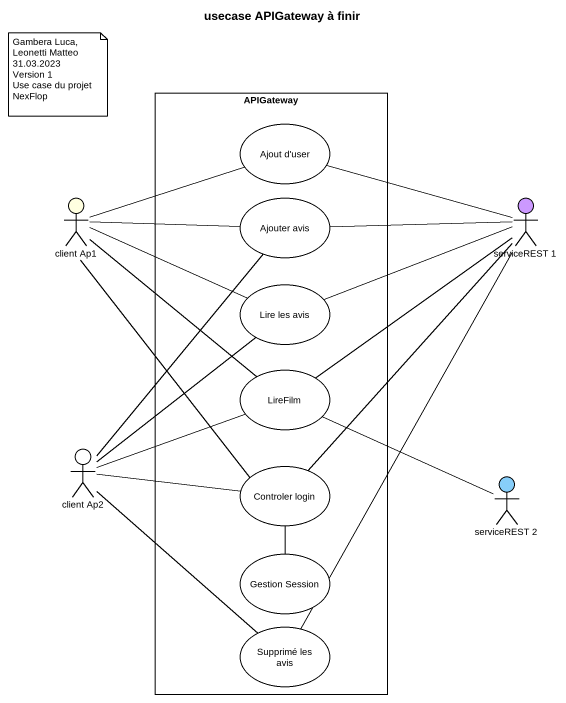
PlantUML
@startuml
title usecase APIGateway à finir
rectangle APIGateway {
  usecase "Ajout d'user" as Ajout_d_user
  usecase "Ajouter avis" as Ajouter_avis
  usecase "Lire les avis" as Lire_les_avis
  usecase LireFilm
  usecase "Controler login" as Controler_login
  usecase "Gestion Session" as Gestion_Session
  usecase "Supprimé les avis" as Supprimé_les_avis
}
actor "client Ap1" as client_Ap1 #FFFFE0
actor "serviceREST 1" as serviceREST_1 #CC99FF
actor "client Ap2" as client_Ap2
actor "serviceREST 2" as serviceREST_2 #87CEFA
Ajout_d_user -left- client_Ap1
Ajout_d_user -right- serviceREST_1
client_Ap1 -right- Ajouter_avis
client_Ap1 -right- Lire_les_avis
client_Ap1 -- Controler_login
Ajouter_avis -right- serviceREST_1
Lire_les_avis -right- serviceREST_1
LireFilm -up- client_Ap1
LireFilm -up- serviceREST_1
LireFilm -right- serviceREST_2
client_Ap2 -up- Ajouter_avis
client_Ap2 -up- Lire_les_avis
client_Ap2 -right- LireFilm
client_Ap2 -right- Controler_login
client_Ap2 -- Supprimé_les_avis
Controler_login -up- serviceREST_1
Controler_login -- Gestion_Session
Supprimé_les_avis -up- serviceREST_1
note as N1
  Gambera Luca,
  Leonetti Matteo
  31.03.2023
  Version 1
  Use case du projet NexFlop
end note
@enduml
